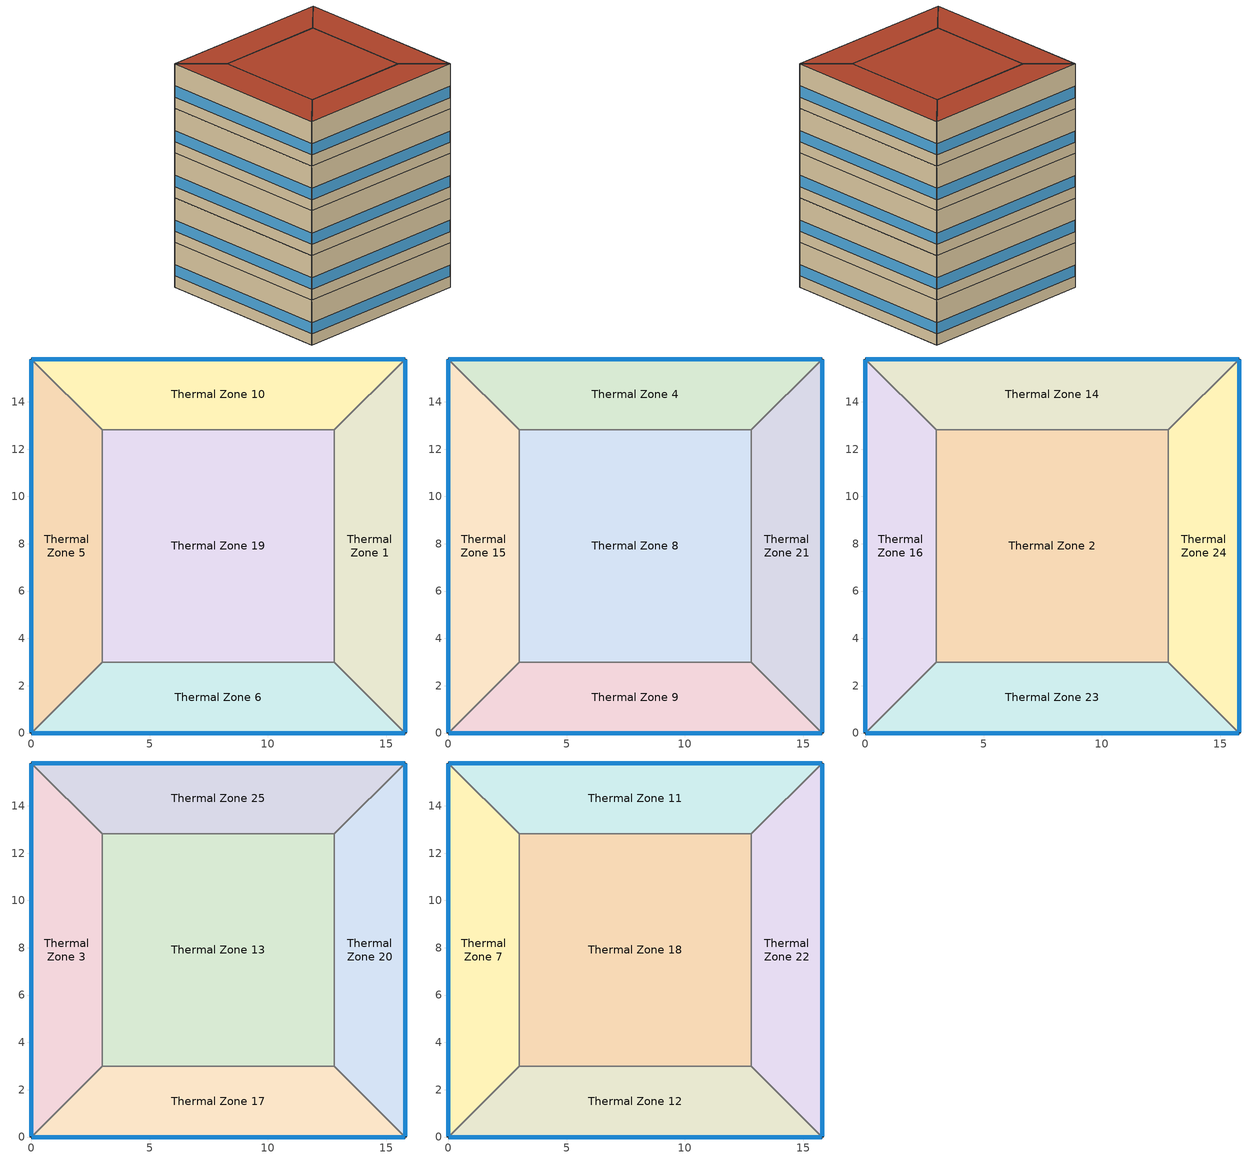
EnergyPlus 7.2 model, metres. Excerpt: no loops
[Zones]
Thermal Zone 19
 floor ground (000_ExtSlabCarpet_4in_ClimateZone 1-8): 3,3 3,12.81 12.81,12.81 12.81,3 z0
 wall to Thermal Zone 5 (000_Interior Wall): 3,12.81 3,3 z0:4
 wall to Thermal Zone 10 (000_Interior Wall): 12.81,12.81 3,12.81 z0:4
 wall to Thermal Zone 6 (000_Interior Wall): 3,3 12.81,3 z0:4
 wall to Thermal Zone 1 (000_Interior Wall): 12.81,3 12.81,12.81 z0:4
Thermal Zone 10
 floor ground (000_ExtSlabCarpet_4in_ClimateZone 1-8): 0,15.81 15.81,15.81 12.81,12.81 3,12.81 z0
 wall outside (ASHRAE_189.1-2009_ExtWall_SteelFrame_ClimateZone 4-8): 15.81,15.81 0,15.81 z0:4
 wall to Thermal Zone 5 (000_Interior Wall): 0,15.81 3,12.81 z0:4
 wall to Thermal Zone 1 (000_Interior Wall): 12.81,12.81 15.81,15.81 z0:4
 window (ASHRAE_189.1-2009_ExtWindow_ClimateZone 4-5): 15.79,15.81 0.03,15.81 z1:2
Thermal Zone 6
 floor ground (000_ExtSlabCarpet_4in_ClimateZone 1-8): 15.81,0 0,0 3,3 12.81,3 z0
 wall outside (ASHRAE_189.1-2009_ExtWall_SteelFrame_ClimateZone 4-8): 0,0 15.81,0 z0:4
 wall to Thermal Zone 5 (000_Interior Wall): 3,3 0,0 z0:4
 wall to Thermal Zone 1 (000_Interior Wall): 15.81,0 12.81,3 z0:4
 window (ASHRAE_189.1-2009_ExtWindow_ClimateZone 4-5): 0.03,0 15.79,0 z1:2
Thermal Zone 1
 floor ground (000_ExtSlabCarpet_4in_ClimateZone 1-8): 15.81,15.81 15.81,0 12.81,3 12.81,12.81 z0
 wall outside (ASHRAE_189.1-2009_ExtWall_SteelFrame_ClimateZone 4-8): 15.81,0 15.81,15.81 z0:4
 window (ASHRAE_189.1-2009_ExtWindow_ClimateZone 4-5): 15.81,0.03 15.81,15.79 z1:2
Thermal Zone 5
 floor ground (000_ExtSlabCarpet_4in_ClimateZone 1-8): 0,0 0,15.81 3,12.81 3,3 z0
 wall outside (ASHRAE_189.1-2009_ExtWall_SteelFrame_ClimateZone 4-8): 0,15.81 0,0 z0:4
 window (ASHRAE_189.1-2009_ExtWindow_ClimateZone 4-5): 0,15.79 0,0.03 z1:2
Thermal Zone 21
 floor to Thermal Zone 1 (000_Interior Floor): 15.81,15.81 15.81,0 12.81,3 12.81,12.81 z4
 wall outside (ASHRAE_189.1-2009_ExtWall_SteelFrame_ClimateZone 4-8): 15.81,0 15.81,15.81 z4:8
 wall to Thermal Zone 9 (000_Interior Wall): 12.81,3 15.81,0 z4:8
 wall to Thermal Zone 8 (000_Interior Wall): 12.81,12.81 12.81,3 z4:8
 wall to Thermal Zone 4 (000_Interior Wall): 15.81,15.81 12.81,12.81 z4:8
 window (ASHRAE_189.1-2009_ExtWindow_ClimateZone 4-5): 15.81,0.03 15.81,15.79 z5:6
Thermal Zone 15
 floor to Thermal Zone 5 (000_Interior Floor): 0,0 0,15.81 3,12.81 3,3 z4
 wall outside (ASHRAE_189.1-2009_ExtWall_SteelFrame_ClimateZone 4-8): 0,15.81 0,0 z4:8
 wall to Thermal Zone 4 (000_Interior Wall): 3,12.81 0,15.81 z4:8
 wall to Thermal Zone 8 (000_Interior Wall): 3,3 3,12.81 z4:8
 wall to Thermal Zone 9 (000_Interior Wall): 0,0 3,3 z4:8
 window (ASHRAE_189.1-2009_ExtWindow_ClimateZone 4-5): 0,15.79 0,0.03 z5:6
Thermal Zone 4
 floor to Thermal Zone 10 (000_Interior Floor): 0,15.81 15.81,15.81 12.81,12.81 3,12.81 z4
 wall outside (ASHRAE_189.1-2009_ExtWall_SteelFrame_ClimateZone 4-8): 15.81,15.81 0,15.81 z4:8
 wall to Thermal Zone 8 (000_Interior Wall): 3,12.81 12.81,12.81 z4:8
 window (ASHRAE_189.1-2009_ExtWindow_ClimateZone 4-5): 15.79,15.81 0.03,15.81 z5:6
Thermal Zone 8
 floor to Thermal Zone 19 (000_Interior Floor): 3,3 3,12.81 12.81,12.81 12.81,3 z4
 wall to Thermal Zone 9 (000_Interior Wall): 3,3 12.81,3 z4:8
Thermal Zone 9
 floor to Thermal Zone 6 (000_Interior Floor): 15.81,0 0,0 3,3 12.81,3 z4
 wall outside (ASHRAE_189.1-2009_ExtWall_SteelFrame_ClimateZone 4-8): 0,0 15.81,0 z4:8
 window (ASHRAE_189.1-2009_ExtWindow_ClimateZone 4-5): 0.03,0 15.79,0 z5:6
Thermal Zone 16
 floor to Thermal Zone 15 (000_Interior Floor): 0,0 0,15.81 3,12.81 3,3 z8
 wall outside (ASHRAE_189.1-2009_ExtWall_SteelFrame_ClimateZone 4-8): 0,15.81 0,0 z8:12
 wall to Thermal Zone 14 (000_Interior Wall): 3,12.81 0,15.81 z8:12
 wall to Thermal Zone 23 (000_Interior Wall): 0,0 3,3 z8:12
 wall to Thermal Zone 2 (000_Interior Wall): 3,3 3,12.81 z8:12
 window (ASHRAE_189.1-2009_ExtWindow_ClimateZone 4-5): 0,15.79 0,0.03 z9:10
Thermal Zone 24
 floor to Thermal Zone 21 (000_Interior Floor): 15.81,15.81 15.81,0 12.81,3 12.81,12.81 z8
 wall outside (ASHRAE_189.1-2009_ExtWall_SteelFrame_ClimateZone 4-8): 15.81,0 15.81,15.81 z8:12
 wall to Thermal Zone 23 (000_Interior Wall): 12.81,3 15.81,0 z8:12
 wall to Thermal Zone 2 (000_Interior Wall): 12.81,12.81 12.81,3 z8:12
 wall to Thermal Zone 14 (000_Interior Wall): 15.81,15.81 12.81,12.81 z8:12
 window (ASHRAE_189.1-2009_ExtWindow_ClimateZone 4-5): 15.81,0.03 15.81,15.79 z9:10
Thermal Zone 23
 floor to Thermal Zone 9 (000_Interior Floor): 15.81,0 0,0 3,3 12.81,3 z8
 wall outside (ASHRAE_189.1-2009_ExtWall_SteelFrame_ClimateZone 4-8): 0,0 15.81,0 z8:12
 wall to Thermal Zone 2 (000_Interior Wall): 12.81,3 3,3 z8:12
 window (ASHRAE_189.1-2009_ExtWindow_ClimateZone 4-5): 0.03,0 15.79,0 z9:10
Thermal Zone 14
 floor to Thermal Zone 4 (000_Interior Floor): 0,15.81 15.81,15.81 12.81,12.81 3,12.81 z8
 wall outside (ASHRAE_189.1-2009_ExtWall_SteelFrame_ClimateZone 4-8): 15.81,15.81 0,15.81 z8:12
 wall to Thermal Zone 2 (000_Interior Wall): 3,12.81 12.81,12.81 z8:12
 window (ASHRAE_189.1-2009_ExtWindow_ClimateZone 4-5): 15.79,15.81 0.03,15.81 z9:10
Thermal Zone 2
 floor to Thermal Zone 8 (000_Interior Floor): 3,3 3,12.81 12.81,12.81 12.81,3 z8
Thermal Zone 25
 floor to Thermal Zone 14 (000_Interior Floor): 0,15.81 15.81,15.81 12.81,12.81 3,12.81 z12
 wall outside (ASHRAE_189.1-2009_ExtWall_SteelFrame_ClimateZone 4-8): 15.81,15.81 0,15.81 z12:16
 wall to Thermal Zone 13 (000_Interior Wall): 3,12.81 12.81,12.81 z12:16
 wall to Thermal Zone 3 (000_Interior Wall): 0,15.81 3,12.81 z12:16
 wall to Thermal Zone 20 (000_Interior Wall): 12.81,12.81 15.81,15.81 z12:16
 window (ASHRAE_189.1-2009_ExtWindow_ClimateZone 4-5): 15.79,15.81 0.03,15.81 z13:14
Thermal Zone 17
 floor to Thermal Zone 23 (000_Interior Floor): 15.81,0 0,0 3,3 12.81,3 z12
 wall outside (ASHRAE_189.1-2009_ExtWall_SteelFrame_ClimateZone 4-8): 0,0 15.81,0 z12:16
 wall to Thermal Zone 13 (000_Interior Wall): 12.81,3 3,3 z12:16
 wall to Thermal Zone 3 (000_Interior Wall): 3,3 0,0 z12:16
 wall to Thermal Zone 20 (000_Interior Wall): 15.81,0 12.81,3 z12:16
 window (ASHRAE_189.1-2009_ExtWindow_ClimateZone 4-5): 0.03,0 15.79,0 z13:14
Thermal Zone 13
 floor to Thermal Zone 2 (000_Interior Floor): 3,3 3,12.81 12.81,12.81 12.81,3 z12
 wall to Thermal Zone 20 (000_Interior Wall): 12.81,3 12.81,12.81 z12:16
 wall to Thermal Zone 3 (000_Interior Wall): 3,12.81 3,3 z12:16
Thermal Zone 20
 floor to Thermal Zone 24 (000_Interior Floor): 15.81,15.81 15.81,0 12.81,3 12.81,12.81 z12
 wall outside (ASHRAE_189.1-2009_ExtWall_SteelFrame_ClimateZone 4-8): 15.81,0 15.81,15.81 z12:16
 window (ASHRAE_189.1-2009_ExtWindow_ClimateZone 4-5): 15.81,0.03 15.81,15.79 z13:14
Thermal Zone 3
 floor to Thermal Zone 16 (000_Interior Floor): 0,0 0,15.81 3,12.81 3,3 z12
 wall outside (ASHRAE_189.1-2009_ExtWall_SteelFrame_ClimateZone 4-8): 0,15.81 0,0 z12:16
 window (ASHRAE_189.1-2009_ExtWindow_ClimateZone 4-5): 0,15.79 0,0.03 z13:14
Thermal Zone 22
 floor to Thermal Zone 20 (000_Interior Floor): 15.81,15.81 15.81,0 12.81,3 12.81,12.81 z16
 wall outside (ASHRAE_189.1-2009_ExtWall_SteelFrame_ClimateZone 4-8): 15.81,0 15.81,15.81 z16:20
 wall to Thermal Zone 11 (000_Interior Wall): 15.81,15.81 12.81,12.81 z16:20
 wall to Thermal Zone 18 (000_Interior Wall): 12.81,12.81 12.81,3 z16:20
 wall to Thermal Zone 12 (000_Interior Wall): 12.81,3 15.81,0 z16:20
 window (ASHRAE_189.1-2009_ExtWindow_ClimateZone 4-5): 15.81,0.03 15.81,15.79 z17:18
 roof outside (ASHRAE_189.1-2009_ExtRoof_IEAD_ClimateZone 2-5): 12.81,12.81 12.81,3 15.81,0 15.81,15.81 z20
Thermal Zone 7
 floor to Thermal Zone 3 (000_Interior Floor): 0,0 0,15.81 3,12.81 3,3 z16
 wall outside (ASHRAE_189.1-2009_ExtWall_SteelFrame_ClimateZone 4-8): 0,15.81 0,0 z16:20
 wall to Thermal Zone 18 (000_Interior Wall): 3,3 3,12.81 z16:20
 wall to Thermal Zone 12 (000_Interior Wall): 0,0 3,3 z16:20
 wall to Thermal Zone 11 (000_Interior Wall): 3,12.81 0,15.81 z16:20
 window (ASHRAE_189.1-2009_ExtWindow_ClimateZone 4-5): 0,15.79 0,0.03 z17:18
 roof outside (ASHRAE_189.1-2009_ExtRoof_IEAD_ClimateZone 2-5): 3,3 3,12.81 0,15.81 0,0 z20
Thermal Zone 11
 floor to Thermal Zone 25 (000_Interior Floor): 0,15.81 15.81,15.81 12.81,12.81 3,12.81 z16
 wall outside (ASHRAE_189.1-2009_ExtWall_SteelFrame_ClimateZone 4-8): 15.81,15.81 0,15.81 z16:20
 wall to Thermal Zone 18 (000_Interior Wall): 3,12.81 12.81,12.81 z16:20
 window (ASHRAE_189.1-2009_ExtWindow_ClimateZone 4-5): 15.79,15.81 0.03,15.81 z17:18
 roof outside (ASHRAE_189.1-2009_ExtRoof_IEAD_ClimateZone 2-5): 3,12.81 12.81,12.81 15.81,15.81 0,15.81 z20
Thermal Zone 12
 floor to Thermal Zone 17 (000_Interior Floor): 15.81,0 0,0 3,3 12.81,3 z16
 wall outside (ASHRAE_189.1-2009_ExtWall_SteelFrame_ClimateZone 4-8): 0,0 15.81,0 z16:20
 wall to Thermal Zone 18 (000_Interior Wall): 12.81,3 3,3 z16:20
 window (ASHRAE_189.1-2009_ExtWindow_ClimateZone 4-5): 0.03,0 15.79,0 z17:18
 roof outside (ASHRAE_189.1-2009_ExtRoof_IEAD_ClimateZone 2-5): 12.81,3 3,3 0,0 15.81,0 z20
Thermal Zone 18
 floor to Thermal Zone 13 (000_Interior Floor): 3,3 3,12.81 12.81,12.81 12.81,3 z16
 roof outside (ASHRAE_189.1-2009_ExtRoof_IEAD_ClimateZone 2-5): 12.81,3 12.81,12.81 3,12.81 3,3 z20
[Site:Location]
Philadelphia International Ap_PA_USA Design_Conditions: Latitude {deg}=39.87; Longitude {deg}=-75.23; Time Zone {hr}=-5; Elevation {m}=2
[SizingPeriod:DesignDay] Day of Month=21; Dry-Bulb Temperature Range Modifier Type=DefaultMultipliers; Barometric Pressure {Pa}=101301; Rain Indicator=No; Snow Indicator=No; Daylight Saving Time Indicator=No
Name | Month | Day Type | Maximum Dry-Bulb Temperature {C} | Daily Dry-Bulb Temperature Range {deltaC} | Humidity Condition Type | Wetbulb or DewPoint at Maximum Dry-Bulb {C} | Wind Speed {m/s} | Wind Direction {deg} | Solar Model Indicator | Sky Clearness | ASHRAE Clear Sky Optical Depth for Beam Irradiance (taub) | ASHRAE Clear Sky Optical Depth for Diffuse Irradiance (taud)
Philadelphia International Ap Ann Htg 99% Condns DB | 1 | WinterDesignDay | -8.4 | 0 | Wetbulb | -8.4 | 5.2 | 290 | ASHRAEClearSky | 0
Philadelphia International Ap Ann Hum_n 99.6% Condns DP=>MCDB | 1 | WinterDesignDay | -8.7 | 0 | Dewpoint | -20.2 | 5.2 | 290 | ASHRAEClearSky | 0
Philadelphia International Ap Ann Clg 1% Condns DP=>MDB | 7 | SummerDesignDay | 27.4 | 9.4 | Dewpoint | 23.5 | 5 | 240 | ASHRAETau |  | 0.55 | 1.776
Philadelphia International Ap Ann Clg .4% Condns DP=>MDB | 7 | SummerDesignDay | 28.1 | 9.4 | Dewpoint | 24.1 | 5 | 240 | ASHRAETau |  | 0.55 | 1.776
[Building]
Building 1
[Material] Thermal Absorptance=0.9
Name | Roughness | Thickness {m} | Conductivity {W/m-K} | Density {kg/m3} | Specific Heat {J/kg-K} | Solar Absorptance | Visible Absorptance
MAT-CC05 4 HW CONCRETE | Rough | 0.1016 | 1.311 | 2240 | 836.8 | 0.7 | 0.7
000_G01a 19mm gypsum board | MediumSmooth | 0.019 | 0.16 | 800 | 1090 | 0.7 | 0.7
Roof Membrane | VeryRough | 0.0095 | 0.16 | 1121.29 | 1460 | 0.7 | 0.7
Metal Decking | MediumSmooth | 0.0015 | 45.006 | 7680 | 418.4 | 0.7 | 0.3
1/2IN Gypsum | Smooth | 0.0127 | 0.16 | 784.9 | 830 | 0.92 | 0.92
Wall Insulation [39] | MediumRough | 0.1184 | 0.045 | 265 | 836.8 | 0.7 | 0.7
000_F16 Acoustic tile | MediumSmooth | 0.0191 | 0.06 | 368 | 590 | 0.7 | 0.7
000_M11 100mm lightweight concrete | MediumRough | 0.1016 | 0.53 | 1280 | 840 | 0.7 | 0.7
Roof Insulation [21] | MediumRough | 0.2105 | 0.049 | 265 | 836.8 | 0.7 | 0.7
[Material:AirGap]
Name | Thermal Resistance {m2-K/W}
000_F05 Ceiling air space resistance | 0.18
000_F04 Wall air space resistance | 0.15
[Material:NoMass] Thermal Absorptance=0.9; Solar Absorptance=0.7
Name | Roughness | Thermal Resistance {m2-K/W} | Visible Absorptance
CP02 CARPET PAD | VeryRough | 0.2165 | 0.8
MAT-SHEATH | Rough | 0.3626 | 0.7
[WindowMaterial:Glazing]
Theoretical Glass [207]: Optical Data Type=SpectralAverage; Thickness {m}=0.003; Solar Transmittance at Normal Incidence=0.3311; Front Side Solar Reflectance at Normal Incidence=0.6189; Back Side Solar Reflectance at Normal Incidence=0.6189; Visible Transmittance at Normal Incidence=0.44; Front Side Visible Reflectance at Normal Incidence=0.51; Back Side Visible Reflectance at Normal Incidence=0.51; Infrared Transmittance at Normal Incidence=0; Front Side Infrared Hemispherical Emissivity=0.9; Back Side Infrared Hemispherical Emissivity=0.9; Conductivity {W/m-K}=0.0133; Dirt Correction Factor for Solar and Visible Transmittance=1; Solar Diffusing=No
[Construction]
000_Interior Floor: 000_F16 Acoustic tile, 000_F05 Ceiling air space resistance, 000_M11 100mm lightweight concrete
ASHRAE_189.1-2009_ExtRoof_IEAD_ClimateZone 2-5: Roof Membrane, Roof Insulation [21], Metal Decking
000_Interior Wall: 000_G01a 19mm gypsum board, 000_F04 Wall air space resistance, 000_G01a 19mm gypsum board
000_ExtSlabCarpet_4in_ClimateZone 1-8: MAT-CC05 4 HW CONCRETE, CP02 CARPET PAD
ASHRAE_189.1-2009_ExtWall_SteelFrame_ClimateZone 4-8: MAT-SHEATH, Wall Insulation [39], 1/2IN Gypsum
ASHRAE_189.1-2009_ExtWindow_ClimateZone 4-5: Theoretical Glass [207]
[AvailabilityManager:Scheduled]
Name | Schedule
AvailabilityManager:Scheduled {ed16040f-149f-47da-929c-bbf617f2d8c6} | Schedule:Compact {251d5fb3-662e-4062-b8cb-d7ec44ad4c80}
AvailabilityManager:Scheduled {a381da95-ce8e-4288-8af2-959cc697e440} | Schedule:Compact {559ce849-968e-4ccd-be4d-b35e7612d292}
[Zone]
Thermal Zone 19; Thermal Zone 16; Thermal Zone 25; Thermal Zone 22; Thermal Zone 10; Thermal Zone 6; Thermal Zone 21; Thermal Zone 24; Thermal Zone 17; Thermal Zone 15; Thermal Zone 1; Thermal Zone 7; Thermal Zone 5; Thermal Zone 23; Thermal Zone 4; Thermal Zone 14; Thermal Zone 8; Thermal Zone 13; Thermal Zone 20; Thermal Zone 9; Thermal Zone 2; Thermal Zone 11; Thermal Zone 12; Thermal Zone 3; Thermal Zone 18
[Schedule:Compact]
Schedule:Compact {251d5fb3-662e-4062-b8cb-d7ec44ad4c80}; Schedule:Compact {559ce849-968e-4ccd-be4d-b35e7612d292}: Through: 12/31, For: AllDays, Until: 24:00, 1
